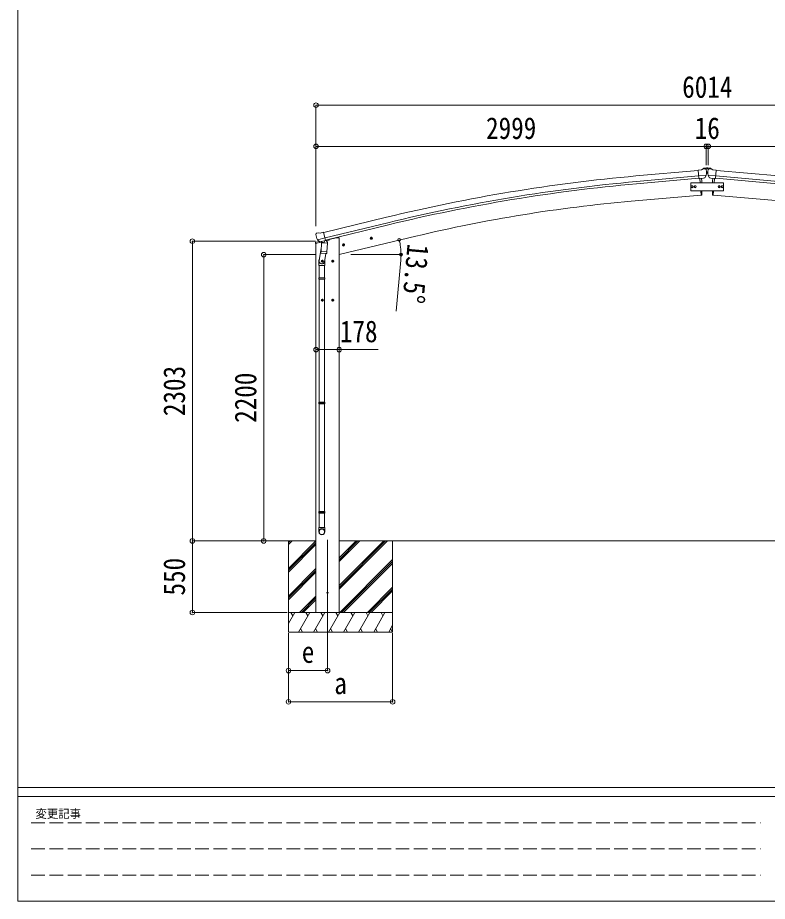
# Model space of a CAD drawing. Units: millimetres at full size, sheet at 1:35. Extents: x -9783 to 33754, y -10064 to 6752.
# Drawn here: x -9783 to -4022, y -6828 to -38 of the extents above; entities that cross this region are included whole.
import ezdxf
from ezdxf.enums import TextEntityAlignment as Align

# ---------------------------------------------------------------- set-up
doc = ezdxf.new("R2010")
doc.units = ezdxf.units.MM
doc.header["$LTSCALE"] = 35
doc.header["$PDMODE"] = 32
doc.header["$PDSIZE"] = 35
doc.linetypes.add('DASHED3', pattern=[4, 3, -1])
for name, color, linetype, lineweight in [('0-0_0', 7, 'Continuous', 9), ('0-1_本体', 4, 'Continuous', 9), ('0-2_部品', 7, 'Continuous', 9), ('0-7_合掌部品', 3, 'Continuous', 9), ('0-8_PARTS2', 2, 'Continuous', 9), ('0-A_寸法', 6, 'Continuous', 9), ('F-0_240', 7, 'Continuous', 9)]:
    doc.layers.add(name, color=color, linetype=linetype, lineweight=lineweight)
doc.styles.add('ＭＳ ゴシック', font='')
doc.styles.get('ＭＳ ゴシック').set_extended_font_data('MS Gothic')

msp = doc.modelspace()

# ---------------------------------------------------------------- linework, layer by layer
at = {"layer": '0-0_0'}
for p, q in [((-8075.73, -4058.87), (-7490.4, -4058.87)), ((-7701.65, -4270.1), (-7490.4, -4058.85)), ((-7701.65, -4058.87), (-7701.65, -4758.87)), ((-7701.65, -4086.25), (-7674.26, -4058.87)), ((-7701.65, -4072.11), (-7688.41, -4058.87)), ((-7701.65, -4284.24), (-7490.4, -4072.99)), ((-7312.4, -4429.63), (-6941.63, -4058.87)), ((-7312.4, -4401.35), (-6969.92, -4058.87)), ((-7312.4, -4415.49), (-6955.77, -4058.87)), ((-7312.4, -4217.5), (-7153.76, -4058.87)), ((-7312.4, -4203.36), (-7167.91, -4058.87)), ((-7312.4, -4189.22), (-7182.05, -4058.87)), ((-7312.4, -4058.87), (-4482.97, -4058.87)), ((-6901.65, -4058.87), (-6901.65, -4758.87)), ((-1654.43, -4058.87), (-4483.85, -4058.87)), ((-7701.65, -4298.38), (-7490.4, -4087.14)), ((-7307.79, -4608.87), (-6901.65, -4202.73)), ((-7701.65, -4482.23), (-7490.4, -4270.98)), ((-7293.65, -4608.87), (-6901.65, -4216.87)), ((-7279.5, -4608.87), (-6901.65, -4231.02)), ((-7701.65, -4496.37), (-7490.4, -4285.12)), ((-7701.65, -4510.52), (-7490.4, -4299.27)), ((-7095.65, -4608.87), (-6901.65, -4414.86)), ((-7081.51, -4608.87), (-6901.65, -4429.01)), ((-7067.37, -4608.87), (-6901.65, -4443.15)), ((-7616.15, -4608.87), (-7490.4, -4483.11)), ((-7602.01, -4608.87), (-7490.4, -4497.26)), ((-7587.87, -4608.87), (-7490.4, -4511.4)), ((-6901.65, -4608.87), (-7701.65, -4608.87)), ((-7701.65, -4692.7), (-7653.24, -4608.87)), ((-7668.25, -4634.85), (-7683.25, -4608.87)), ((-7624.38, -4758.87), (-7537.78, -4608.87)), ((-7552.78, -4634.85), (-7567.78, -4608.87)), ((-7508.91, -4758.87), (-7422.31, -4608.87)), ((-7437.31, -4634.85), (-7452.31, -4608.87)), ((-7393.44, -4758.87), (-7306.84, -4608.87)), ((-7321.84, -4634.85), (-7336.84, -4608.87)), ((-7277.97, -4758.87), (-7191.37, -4608.87)), ((-7206.37, -4634.85), (-7221.37, -4608.87)), ((-7162.5, -4758.87), (-7075.9, -4608.87)), ((-7105.9, -4608.87), (-7090.9, -4634.85)), ((-7047.03, -4758.87), (-6960.43, -4608.87)), ((-6975.43, -4634.85), (-6990.43, -4608.87)), ((-7609.38, -4732.89), (-7594.38, -4758.87)), ((-7493.91, -4732.89), (-7478.91, -4758.87)), ((-7378.44, -4732.89), (-7363.44, -4758.87)), ((-7262.97, -4732.89), (-7247.97, -4758.87)), ((-7147.5, -4732.89), (-7132.5, -4758.87)), ((-7032.03, -4732.89), (-7017.03, -4758.87)), ((-6931.56, -4758.87), (-6901.65, -4707.06)), ((-6916.56, -4732.89), (-6901.56, -4758.87)), ((-7701.65, -4758.87), (-6901.65, -4758.87))]:
    msp.add_line(p, q, dxfattribs=at)
at = {"layer": '0-1_本体'}
for p, q in [((-5031.4, -1254.24), (-4554.07, -1211.2)), ((-3935.42, -1254.24), (-4412.75, -1211.2)), ((-5027.53, -1297.23), (-4550.35, -1254.2)), ((-5026.02, -1314), (-4548.84, -1270.97)), ((-3940.81, -1314), (-4417.98, -1270.97)), ((-3939.29, -1297.23), (-4416.47, -1254.2)), ((-4530.37, -1401.78), (-5068.32, -1448.84)), ((-4436.45, -1401.78), (-3898.51, -1448.84)), ((-7430.93, -1688.72), (-6948.05, -1571.24)), ((-7420.89, -1730.7), (-6937.81, -1613.4)), ((-7416.92, -1747.07), (-6933.83, -1629.77)), ((-7462.43, -1755.61), (-7462.43, -1756.16)), ((-7388.4, -1741.36), (-7336.4, -1728.87)), ((-7312.4, -1728.87), (-7336.4, -1728.87)), ((-6724.31, -1717.68), (-7312.4, -1858.87)), ((-7312.4, -1728.87), (-7312.4, -4608.87)), ((-7490.4, -4608.87), (-7490.4, -1772.31))]:
    msp.add_line(p, q, dxfattribs=at)
at = {"layer": '0-1_本体', "color": 6}
msp.add_line((-7312.4, -2589.05), (-7490.4, -2589.05), dxfattribs=at)
at = {"layer": '0-1_本体'}
for centre, radius, start, end in [((-3855.35, -14308.27), 13106.9, 95.14794, 103.64794), ((-3855.35, -14308.27), 13063.74, 95.14794, 103.64794), ((-3855.35, -14308.27), 13046.9, 95.14794, 103.64794), ((-4089.71, -12711.49), 11305.08, 94.96591, 103.47643)]:
    msp.add_arc(centre, radius, start, end, dxfattribs=at)
at = {"layer": '0-2_部品'}
for p, q in [((-7488.17, -1695.73), (-7492.02, -1702.02)), ((-7485.07, -1693.48), (-7471.89, -1690.31)), ((-7457.33, -1692.99), (-7470.59, -1690.29)), ((-7457.33, -1692.99), (-7431.4, -1686.76)), ((-7492.96, -1772.93), (-7449.93, -1762.6)), ((-7492.38, -1704.3), (-7492.11, -1705.45)), ((-7464.5, -1756.84), (-7490.66, -1763.12)), ((-7478.33, -1744.61), (-7420.82, -1730.8)), ((-7461.48, -1759.52), (-7477.86, -1745.03)), ((-7458.77, -1760.09), (-7451.25, -1758.28)), ((-7457.93, -1759.98), (-7456.4, -1759.61)), ((-7456.4, -1759.61), (-7419.7, -1750.8)), ((-7454.56, -1759.84), (-7454.62, -1760.58)), ((-7453.86, -1761.62), (-7428.05, -1768.06)), ((-7445.17, -1763.79), (-7445.4, -1767.08)), ((-7425.65, -1752.62), (-7426.67, -1767.23)), ((-7419.7, -1750.8), (-7418.17, -1750.43)), ((-7416.62, -1748.33), (-7415.67, -1748.4)), ((-7415.67, -1748.4), (-7402.36, -1763.71)), ((-7411.37, -1753.34), (-7392.24, -1748.75)), ((-7402.36, -1763.71), (-7402.8, -1770.06)), ((-7388.4, -1740.15), (-7388.4, -1743.89)), ((-7074.9, -1735.11), (-7055.45, -1730.44)), ((-7070.34, -1727.33), (-7072.48, -1734.53)), ((-7063.05, -1725.58), (-7070.34, -1727.33)), ((-7062.84, -1742.5), (-7067.51, -1723.05)), ((-7057.88, -1731.02), (-7063.05, -1725.58)), ((-7060.01, -1738.22), (-7057.88, -1731.02)), ((-7492.96, -1766.04), (-7492.96, -1772.93)), ((-7449.89, -1809.04), (-7465.8, -1905.21)), ((-7446.94, -1766.97), (-7451.62, -1833.81)), ((-7401.25, -1770.16), (-7446.94, -1766.97)), ((-7405.93, -1837), (-7401.25, -1770.16)), ((-7288.84, -1786.47), (-7269.39, -1781.8)), ((-7284.28, -1778.69), (-7286.41, -1785.89)), ((-7276.98, -1776.94), (-7284.28, -1778.69)), ((-7276.78, -1793.86), (-7281.45, -1774.41)), ((-7271.81, -1782.38), (-7276.98, -1776.94)), ((-7273.95, -1789.58), (-7271.81, -1782.38)), ((-7452.48, -1846.27), (-7451.6, -1833.81)), ((-7452.08, -1847.63), (-7452.08, -1847.63)), ((-7405.93, -1837), (-7451.62, -1833.81)), ((-7450.63, -1848.41), (-7408.94, -1851.33)), ((-7441.4, -1919.11), (-7441.4, -1899.11)), ((-7414.36, -1850.95), (-7425.1, -1914.53)), ((-7405.94, -1837), (-7406.83, -1849.7)), ((-7361.4, -1919.11), (-7361.4, -1899.11)), ((-7467.95, -1942.37), (-7467.95, -1908.02)), ((-7421.95, -1942.37), (-7467.95, -1942.37)), ((-7465.95, -1942.37), (-7465.95, -2036.37)), ((-7431.4, -1909.11), (-7451.4, -1909.11)), ((-7441.4, -1901.61), (-7447.9, -1905.36)), ((-7447.9, -1905.36), (-7447.9, -1912.87)), ((-7447.9, -1912.87), (-7441.4, -1916.62)), ((-7434.9, -1905.36), (-7441.4, -1901.61)), ((-7423.95, -1942.37), (-7423.95, -2036.37)), ((-7421.95, -1907.71), (-7421.95, -1942.37)), ((-7351.4, -1909.11), (-7371.4, -1909.11)), ((-7361.4, -1901.61), (-7367.9, -1905.36)), ((-7367.9, -1905.36), (-7367.9, -1912.87)), ((-7367.9, -1912.87), (-7361.4, -1916.62)), ((-7354.9, -1905.36), (-7361.4, -1901.61)), ((-7467.95, -2038.37), (-7466.95, -2036.37)), ((-7422.95, -2036.37), (-7466.95, -2036.37)), ((-7421.95, -2038.37), (-7422.95, -2036.37)), ((-7421.95, -2038.37), (-7467.95, -2038.37)), ((-7421.95, -2046.37), (-7467.95, -2046.37)), ((-7422.95, -2048.37), (-7466.95, -2048.37)), ((-7465.95, -2048.37), (-7465.95, -2992.56)), ((-7423.95, -2048.37), (-7423.95, -2992.56)), ((-7421.95, -2046.37), (-7422.95, -2048.37)), ((-7421.95, -2038.37), (-7421.95, -2046.37)), ((-7431.4, -2209.11), (-7451.4, -2209.11)), ((-7441.4, -2201.61), (-7447.9, -2205.36)), ((-7447.9, -2205.36), (-7447.9, -2212.87)), ((-7447.9, -2212.87), (-7441.4, -2216.62)), ((-7441.4, -2219.11), (-7441.4, -2199.11)), ((-7434.9, -2205.36), (-7441.4, -2201.61)), ((-7351.4, -2209.11), (-7371.4, -2209.11)), ((-7361.4, -2201.61), (-7367.9, -2205.36)), ((-7367.9, -2205.36), (-7367.9, -2212.87)), ((-7367.9, -2212.87), (-7361.4, -2216.62)), ((-7361.4, -2219.11), (-7361.4, -2199.11)), ((-7354.9, -2205.36), (-7361.4, -2201.61)), ((-7467.95, -2994.56), (-7466.95, -2992.56)), ((-7421.95, -2994.56), (-7467.95, -2994.56)), ((-7421.95, -3002.56), (-7467.95, -3002.56)), ((-7422.95, -2992.56), (-7466.95, -2992.56)), ((-7422.95, -3004.56), (-7466.95, -3004.56)), ((-7465.95, -3004.56), (-7465.95, -3832.75)), ((-7423.95, -3004.56), (-7423.95, -3832.75)), ((-7421.95, -2994.56), (-7422.95, -2992.56)), ((-7421.95, -3002.56), (-7422.95, -3004.56)), ((-7421.95, -2994.56), (-7421.95, -3002.56)), ((-7467.95, -3834.75), (-7466.95, -3832.75)), ((-7421.95, -3834.75), (-7467.95, -3834.75)), ((-7421.95, -3842.75), (-7467.95, -3842.75)), ((-7422.95, -3832.75), (-7466.95, -3832.75)), ((-7422.95, -3844.75), (-7466.95, -3844.75)), ((-7465.95, -3844.75), (-7465.95, -3954.75)), ((-7423.95, -3844.75), (-7423.95, -3954.75)), ((-7421.95, -3834.75), (-7422.95, -3832.75)), ((-7421.95, -3842.75), (-7422.95, -3844.75)), ((-7421.95, -3834.75), (-7421.95, -3842.75)), ((-7467.95, -3988.89), (-7467.95, -3954.75)), ((-7421.95, -3954.75), (-7467.95, -3954.75)), ((-7421.95, -3988.89), (-7421.95, -3954.75))]:
    msp.add_line(p, q, dxfattribs=at)
for points in [[(-7425.97, -1752.21), (-7416.24, -1749.88), (-7431.4, -1686.76)], [(-7478.6, -1744.03), (-7478.01, -1744.88), (-7477.86, -1745.03)], [(-7425.97, -1752.21), (-7426.2, -1752.36), (-7450.97, -1758.31), (-7451.25, -1758.28)], [(-7072.48, -1734.53), (-7067.31, -1739.97), (-7060.01, -1738.22)], [(-7286.41, -1785.89), (-7281.24, -1791.33), (-7273.95, -1789.58)], [(-7441.4, -1916.62), (-7434.9, -1912.87), (-7434.9, -1905.36)], [(-7361.4, -1916.62), (-7354.9, -1912.87), (-7354.9, -1905.36)], [(-7467.95, -2038.37), (-7467.95, -2046.37), (-7466.95, -2048.37)], [(-7441.4, -2216.62), (-7434.9, -2212.87), (-7434.9, -2205.36)], [(-7361.4, -2216.62), (-7354.9, -2212.87), (-7354.9, -2205.36)], [(-7467.95, -2994.56), (-7467.95, -3002.56), (-7466.95, -3004.56)], [(-7467.95, -3834.75), (-7467.95, -3842.75), (-7466.95, -3844.75)]]:
    msp.add_lwpolyline(points, dxfattribs=at)
for centre, radius in [((-7065.18, -1732.78), 8.5), ((-7065.18, -1732.78), 7.7), ((-7065.18, -1732.78), 6.5), ((-7279.11, -1784.14), 8.5), ((-7279.11, -1784.14), 7.7), ((-7279.11, -1784.14), 6.5), ((-7441.4, -1909.11), 8.5), ((-7361.4, -1909.11), 8.5), ((-7441.4, -1909.11), 7.7), ((-7441.4, -1909.11), 6.5), ((-7361.4, -1909.11), 7.7), ((-7361.4, -1909.11), 6.5), ((-7441.4, -2209.11), 8.5), ((-7441.4, -2209.11), 7.7), ((-7441.4, -2209.11), 6.5), ((-7361.4, -2209.11), 8.5), ((-7361.4, -2209.11), 7.7), ((-7361.4, -2209.11), 6.5)]:
    msp.add_circle(centre, radius, dxfattribs=at)
at = {"layer": '0-2_部品', "color": 4}
msp.add_circle((-7401.4, -4458.87), 4.5, dxfattribs=at)
at = {"layer": '0-2_部品'}
for centre, radius, start, end in [((-7483.9, -1698.34), 5, 103.5, 148.5), ((-7471.19, -1693.23), 3, 78.5, 103.5), ((-7489.96, -1766.04), 3, 103.5, 180), ((-7295.3, -1658.2), 202.4, 193.5, 205.09125), ((-7458.05, -1759.49), 0.5, 248.23754, 283.5), ((-7455.06, -1759.81), 0.5, 356, 103.5), ((-7453.62, -1760.65), 1, 176, 256), ((-7425.05, -1752.71), 0.604, 100.59842, 172.20595), ((-7418.29, -1749.95), 0.5, 283.5, 318.76246), ((-7393.4, -1743.89), 5, 283.5, 0), ((-7427.69, -1767.09), 1.03, 250.03897, 351.96569), ((-7450.54, -1846.44), 1.95, 175.04017, 217.47766), ((-7450.49, -1846.41), 2, 217.40962, 266), ((-7408.8, -1849.33), 2, 266, 349.46843), ((-7437.95, -1908.02), 30, 177.45142, 180)]:
    msp.add_arc(centre, radius, start, end, dxfattribs=at)
for centre, major_axis, ratio, start_param, end_param in [((-7489.46, -1703.59), (-1.57, -2.57), 0.99628, 4.712389, 5.4996506), ((-7459.49, -1757.26), (-0.73, -2.92), 0.997631, 5.8041905, 6.6006116), ((-7459.43, -1757.04), (2.63, 3.16), 0.650902, 4.0958226, 4.1686332), ((-7459.47, -1757.16), (-0.73, -2.92), 0.997631, 0.3902369, 0.4789948), ((-7444.95, -1907.71), (23, 0), 0.996195, 2.5560258, 6.5663028), ((-7444.95, -1907.71), (21, 0), 0.996195, 2.9349147, 5.9512394), ((-7444.95, -3987.14), (-23, 0), 0.996195, 3.1415927, 6.2831853), ((-7444.95, -3988.89), (-23, 0), 0.996195, 3.1415927, 6.2831853), ((-7444.95, -3988.89), (0, -23.43), 0.981806, 4.712389, 7.8539816)]:
    msp.add_ellipse(centre, major_axis=major_axis, ratio=ratio, start_param=start_param, end_param=end_param, dxfattribs=at)
msp.add_ellipse((-7444.95, -3988.89), major_axis=(21, 0), ratio=0.996195, dxfattribs=at)
at = {"layer": '0-7_合掌部品'}
for p, q in [((-4527.69, -1206.8), (-4554.25, -1209.13)), ((-4548.6, -1273.79), (-4554.25, -1209.13)), ((-4527.69, -1206.8), (-4515.97, -1200.04)), ((-4501.06, -1198.45), (-4514.73, -1199.65)), ((-4488.13, -1191.48), (-4512.27, -1193.59)), ((-4491.93, -1204.2), (-4497.41, -1199.6)), ((-4490.87, -1206.25), (-4490.75, -1207.59)), ((-4488.13, -1191.48), (-4480.13, -1191.48)), ((-4482.87, -1196.2), (-4482.03, -1196.2)), ((-4480.13, -1191.48), (-4455.99, -1193.59)), ((-4477.49, -1206.25), (-4477.6, -1207.59)), ((-4476.42, -1204.2), (-4470.94, -1199.6)), ((-4467.29, -1198.45), (-4453.62, -1199.65)), ((-4452.63, -1199.41), (-4455.99, -1193.59)), ((-4452.63, -1199.91), (-4452.63, -1199.41)), ((-4440.66, -1206.8), (-4452.38, -1200.04)), ((-4440.66, -1206.8), (-4414.1, -1209.13)), ((-4419.75, -1273.79), (-4414.1, -1209.13)), ((-4491.39, -1249.09), (-4550.31, -1254.25)), ((-4538.63, -1272.92), (-4548.6, -1273.79)), ((-4541.62, -1273.18), (-4538.62, -1307.52)), ((-4538.62, -1307.52), (-4541.62, -1273.18)), ((-4505.03, -1269.98), (-4512.73, -1270.65)), ((-4502.64, -1268.58), (-4491.71, -1249.64)), ((-4490.15, -1232.98), (-4478.11, -1232.98)), ((-4482.87, -1228.9), (-4482.03, -1228.9)), ((-4476.96, -1249.09), (-4418.04, -1254.25)), ((-4465.71, -1268.58), (-4476.64, -1249.64)), ((-4463.32, -1269.98), (-4455.62, -1270.65)), ((-4426.73, -1273.18), (-4429.73, -1307.52)), ((-4429.73, -1307.52), (-4426.73, -1273.18)), ((-4429.72, -1272.92), (-4419.75, -1273.79)), ((-4533.37, -1367.52), (-4530.37, -1401.78)), ((-4530.57, -1399.51), (-4533.37, -1367.52)), ((-4530.33, -1402.28), (-4530.57, -1399.51)), ((-4527.72, -1401.89), (-4530.33, -1402.28)), ((-4440.63, -1401.89), (-4438.02, -1402.28)), ((-4438.02, -1402.28), (-4437.78, -1399.51)), ((-4434.98, -1367.52), (-4437.98, -1401.78)), ((-4437.78, -1399.51), (-4434.98, -1367.52))]:
    msp.add_line(p, q, dxfattribs=at)
for points in [[(-4515.63, -1199.87), (-4515.63, -1199.41), (-4512.27, -1193.59)], [(-4485.39, -1195.36), (-4486.23, -1195.36), (-4486.23, -1196.2), (-4485.39, -1196.2)], [(-4483.71, -1194.52), (-4483.71, -1193.68), (-4484.55, -1193.68), (-4484.55, -1194.52)], [(-4484.55, -1197.04), (-4484.55, -1197.88), (-4483.71, -1197.88), (-4483.71, -1197.04)], [(-4482.03, -1196.2), (-4482.03, -1195.36), (-4482.87, -1195.36)], [(-4538.63, -1272.92), (-4538.36, -1272.99), (-4512.99, -1270.77), (-4512.73, -1270.65)], [(-4525.17, -1307.52), (-4525.75, -1293.97), (-4527.25, -1272.01)], [(-4491.32, -1248.46), (-4491.6, -1249.45), (-4491.71, -1249.64)], [(-4485.39, -1228.06), (-4486.23, -1228.06), (-4486.23, -1228.9), (-4485.39, -1228.9)], [(-4483.71, -1227.22), (-4483.71, -1226.38), (-4484.55, -1226.38), (-4484.55, -1227.22)], [(-4484.55, -1229.74), (-4484.55, -1230.58), (-4483.71, -1230.58), (-4483.71, -1229.74)], [(-4482.03, -1228.9), (-4482.03, -1228.06), (-4482.87, -1228.06)], [(-4477.03, -1248.46), (-4476.75, -1249.45), (-4476.64, -1249.64)], [(-4429.72, -1272.92), (-4429.99, -1272.99), (-4455.36, -1270.77), (-4455.62, -1270.65)], [(-4443.18, -1307.52), (-4442.6, -1293.97), (-4441.1, -1272.01)], [(-4525.17, -1399.05), (-4524.34, -1373.43), (-4524.29, -1367.52)], [(-4443.18, -1399.05), (-4444.01, -1373.43), (-4444.06, -1367.52)]]:
    msp.add_lwpolyline(points, dxfattribs=at)
for points in [[(-4359.16, -1367.52), (-4359.16, -1307.52), (-4609.16, -1307.52), (-4609.16, -1367.52)], [(-4607.17, -1337.52), (-4603.41, -1331.02), (-4595.91, -1331.02), (-4592.15, -1337.52), (-4595.91, -1344.02), (-4603.41, -1344.02)], [(-4583.67, -1337.52), (-4579.91, -1331.02), (-4572.41, -1331.02), (-4568.65, -1337.52), (-4572.41, -1344.02), (-4579.91, -1344.02)], [(-4384.65, -1337.52), (-4388.41, -1331.02), (-4395.91, -1331.02), (-4399.67, -1337.52), (-4395.91, -1344.02), (-4388.41, -1344.02)], [(-4361.15, -1337.52), (-4364.91, -1331.02), (-4372.41, -1331.02), (-4376.17, -1337.52), (-4372.41, -1344.02), (-4364.91, -1344.02)]]:
    msp.add_lwpolyline(points, close=True, dxfattribs=at)
for centre, radius in [((-4484.13, -1195.78), 3.5), ((-4484.13, -1228.48), 3.5), ((-4599.66, -1337.52), 8.5), ((-4599.66, -1337.52), 7.7), ((-4599.66, -1337.52), 6.5), ((-4576.16, -1337.52), 8.5), ((-4576.16, -1337.52), 7.7), ((-4576.16, -1337.52), 6.5), ((-4392.16, -1337.52), 8.5), ((-4392.16, -1337.52), 7.7), ((-4392.16, -1337.52), 6.5), ((-4391.95, -1334.64), 6.5), ((-4368.66, -1337.52), 8.5), ((-4368.66, -1337.52), 7.7), ((-4368.66, -1337.52), 6.5)]:
    msp.add_circle(centre, radius, dxfattribs=at)
for centre, radius, start, end in [((-4514.47, -1202.64), 3, 95, 120), ((-4500.63, -1203.43), 5, 50.00648, 94.99352), ((-4692.38, -1225.23), 202.4, 353.4085, 5), ((-4485.39, -1194.52), 0.84, 270, 0), ((-4485.39, -1197.04), 0.84, 0, 90), ((-4482.87, -1194.52), 0.84, 180, 270), ((-4482.87, -1197.04), 0.84, 90, 180), ((-4275.98, -1225.23), 202.4, 175, 186.5915), ((-4467.72, -1203.43), 5, 85.00648, 129.99352), ((-4453.88, -1202.64), 3, 60, 85), ((-4485.39, -1227.22), 0.84, 270, 0), ((-4485.39, -1229.74), 0.84, 0, 90), ((-4482.87, -1227.22), 0.84, 180, 270), ((-4482.87, -1229.74), 0.84, 90, 180), ((-4528.16, -1398.92), 3, 278.50322, 357.46219), ((-4440.19, -1398.92), 3, 182.53781, 261.49678)]:
    msp.add_arc(centre, radius, start, end, dxfattribs=at)
for centre, major_axis, ratio, start_param, end_param in [((-4486.54, -1202.2), (-15.35, 3.44), 0.101033, 5.9751426, 5.9753737), ((-4493.86, -1206.5), (2.71, -1.31), 0.997474, 0.5366567, 1.3225652), ((-4474.49, -1206.5), (-2.71, -1.31), 0.997474, 4.9606201, 5.7465286), ((-4481.81, -1202.2), (15.35, 3.44), 0.101033, 0.3078116, 0.3080427), ((-4505.3, -1266.98), (1.62, -2.54), 0.997631, 5.8041905, 5.8929484), ((-4505.37, -1266.87), (-3.5, 2.17), 0.650902, 2.1145521, 2.1873627), ((-4505.24, -1267.07), (1.62, -2.54), 0.997631, 5.965759, 6.7621801), ((-4463.11, -1267.07), (-1.62, -2.54), 0.997631, 5.8041905, 6.6006116), ((-4462.98, -1266.87), (3.5, 2.17), 0.650902, 4.0958226, 4.1686332), ((-4463.05, -1266.98), (-1.62, -2.54), 0.997631, 0.3902369, 0.4789948)]:
    msp.add_ellipse(centre, major_axis=major_axis, ratio=ratio, start_param=start_param, end_param=end_param, dxfattribs=at)
at = {"layer": '0-8_PARTS2'}
msp.add_line((-7401.4, -4049.66), (-7401.4, -4808.87), dxfattribs=at)
at = {"layer": '0-A_寸法'}
for p, q in [((-7490.4, -710.51), (-7490.4, -1027.13)), ((-7490.4, -710.51), (-1476.43, -710.51)), ((-7490.4, -1027.13), (-7490.4, -1639.36)), ((-7490.4, -1027.13), (-4491.4, -1027.13)), ((-4491.4, -1027.13), (-4491.4, -1170.66)), ((-4491.4, -1027.13), (-4491.4, -1170.66)), ((-4491.4, -1027.13), (-4475.4, -1027.13)), ((-4475.4, -1027.13), (-4475.4, -1170.66)), ((-4475.4, -1027.13), (-1476.43, -1027.13)), ((-8439.97, -1755.87), (-7494.89, -1755.87)), ((-8439.97, -4058.87), (-8439.97, -1755.87)), ((-7892, -1858.87), (-7494.89, -1858.87)), ((-7892, -4058.87), (-7892, -1858.87)), ((-7222.9, -1858.87), (-6836.04, -1858.87)), ((-6838.9, -1901.33), (-6873.26, -2293.83)), ((-7312.4, -2589.05), (-7012.4, -2589.05)), ((-8439.97, -4058.87), (-7711.86, -4058.87)), ((-8439.97, -4608.87), (-8439.97, -4058.87)), ((-8439.97, -4608.87), (-7711.86, -4608.87)), ((-7701.65, -5295.24), (-7701.65, -4766.29)), ((-7701.65, -5055.26), (-7701.65, -4766.29)), ((-7401.4, -5055.26), (-7401.4, -4766.29)), ((-6901.65, -5295.24), (-6901.65, -4766.29)), ((-7401.4, -5055.26), (-7701.65, -5055.26)), ((-7701.65, -5295.24), (-6901.65, -5295.24))]:
    msp.add_line(p, q, dxfattribs=at)
for centre in [(-6850.49, -1745.22), (-6837.04, -1858.87)]:
    msp.add_circle(centre, 10.62, dxfattribs=at)
for start, end in [(0, 13.5), (354.99678, 0)]:
    msp.add_arc((-7323.9, -1858.87), 486.86, start, end, dxfattribs=at)
for p in [(-7490.4, -710.51), (-7490.4, -1027.13), (-4491.4, -1027.13), (-4475.4, -1027.13), (-8439.97, -1755.87), (-7892, -1858.87), (-7490.4, -2589.05), (-7312.4, -2589.05), (-8439.97, -4058.87), (-7892, -4058.87), (-8439.97, -4608.87), (-7701.65, -5055.26), (-7401.4, -5055.26), (-7701.65, -5295.24), (-6901.65, -5295.24)]:
    msp.add_point(p, dxfattribs=at)
at = {"layer": 'F-0_240', "color": 5}
for p, q in [((-9783.03, 6751.9), (-9783.03, -6828.1)), ((-9783.03, -5953.1), (9396.97, -5953.1)), ((-9783.03, -6023.1), (6285.75, -6023.1)), ((-9783.03, -6828.1), (9396.97, -6828.1))]:
    msp.add_line(p, q, dxfattribs=at)
at = {"layer": 'F-0_240', "color": 4, "linetype": 'DASHED3'}
for p, q in [((-9678.03, -6224.35), (-4074.25, -6224.35)), ((-9678.03, -6425.6), (-4074.25, -6425.6)), ((-9678.03, -6626.85), (-4074.25, -6626.85))]:
    msp.add_line(p, q, dxfattribs=at)

# ---------------------------------------------------------------- texts
at = {"layer": '0-A_寸法', "color": 7, "style": 'ＭＳ ゴシック', "width": 0.85}
for s, p in [('6014', (-4675.91, -703.51)), ('2999', (-6183.4, -1020.13)), ('16', (-4579.65, -1020.13)), ('178', (-7306.77, -2582.05)), ('e', (-7599.77, -5045.76)), ('a', (-7349.77, -5285.74))]:
    msp.add_text(s, height=166.8, dxfattribs=at).set_placement(p, align=Align.BOTTOM_LEFT)
for s, rotation, p in [('13.5°', 264.997, (-6836.45, -1767.28)), ('2303', 90, (-8446.97, -3099.87)), ('2200', 90, (-7899, -3151.37)), ('550', 90, (-8446.97, -4478.25))]:
    msp.add_text(s, height=166.8, rotation=rotation, dxfattribs=at).set_placement(p, align=Align.BOTTOM_LEFT)
at = {"layer": 'F-0_240', "style": 'ＭＳ ゴシック'}
msp.add_text('変更記事', height=64.15, dxfattribs=at).set_placement((-9646.27, -6206.85), align=Align.BOTTOM_LEFT)

doc.saveas('drawing.dxf')
